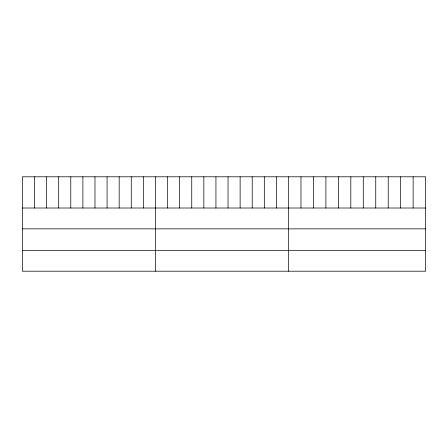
<?xml version="1.0" encoding="UTF-8"?>
<svg xmlns="http://www.w3.org/2000/svg" width="448" height="448" viewBox="0 0 448 448"><rect width="100%" height="100%" fill="white"/><g stroke="black" fill="none" stroke-linecap="round" stroke-linejoin="round"><path stroke-width="0.67" d="M425.6 208.012L425.6 271.208L22.4 271.208L22.4 176.792L425.6 176.792L425.6 208.012L22.4 208.012M22.4 228.866L425.6 228.866M22.4 250.354L425.6 250.354M413.14 176.792L413.14 208.012M400.674 176.792L400.674 208.012M388.214 176.792L388.214 208.012M375.749 176.792L375.749 208.012M363.289 176.792L363.289 208.012M350.823 176.792L350.823 208.012M338.363 176.792L338.363 208.012M325.898 176.792L325.898 208.012M313.438 176.792L313.438 208.012M300.972 176.792L300.972 208.012M288.512 176.792L288.512 271.208M276.416 176.792L276.416 208.012M264.32 176.792L264.32 208.012M252.224 176.792L252.224 208.012M240.128 176.792L240.128 208.012M228.032 176.792L228.032 208.012M215.936 176.792L215.936 208.012M203.84 176.792L203.84 208.012M191.744 176.792L191.744 208.012M179.648 176.792L179.648 208.012M167.552 176.792L167.552 208.012M155.456 176.792L155.456 271.208M143.36 176.792L143.36 208.012M131.264 176.792L131.264 208.012M119.168 176.792L119.168 208.012M107.072 176.792L107.072 208.012M94.976 176.792L94.976 208.012M82.88 176.792L82.88 208.012M70.784 176.792L70.784 208.012M58.688 176.792L58.688 208.012M46.592 176.792L46.592 208.012M34.496 176.792L34.496 208.012"/></g></svg>
